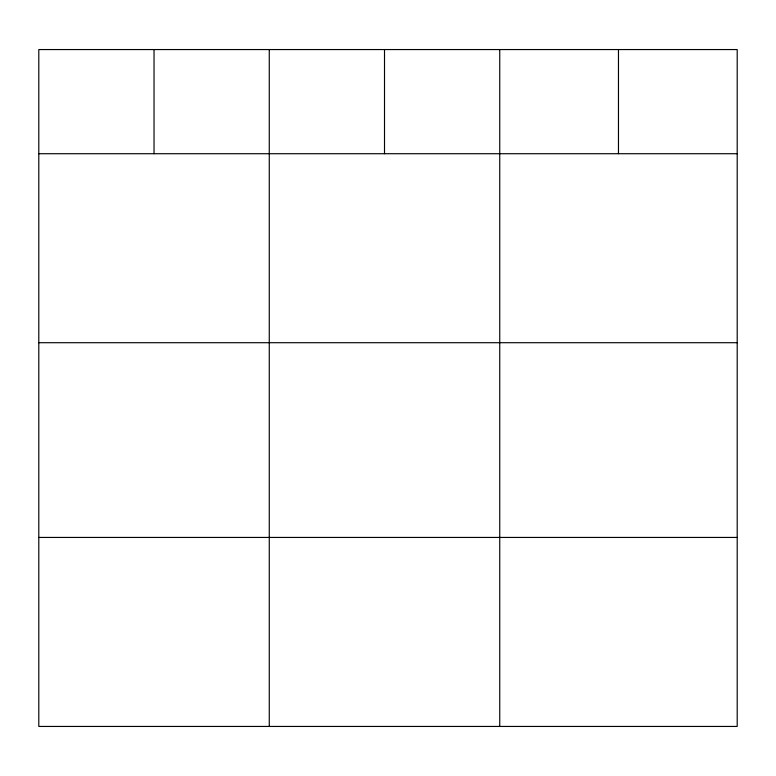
<?xml version="1.0" encoding="UTF-8"?>
<svg xmlns="http://www.w3.org/2000/svg" width="776" height="776" viewBox="0 0 776 776"><rect width="100%" height="100%" fill="white"/><g stroke="black" fill="none" stroke-linecap="round" stroke-linejoin="round"><path stroke-width="1.16" d="M737.2 153.716L737.2 726.443L38.8 726.443L38.8 49.557L737.2 49.557L737.2 153.716L38.8 153.716M38.8 342.711L737.2 342.711M38.8 537.438L737.2 537.438M618.472 49.557L618.472 153.716M499.744 49.557L499.744 726.443M384.508 49.557L384.508 153.716M269.272 49.557L269.272 726.443M154.036 49.557L154.036 153.716"/></g></svg>
